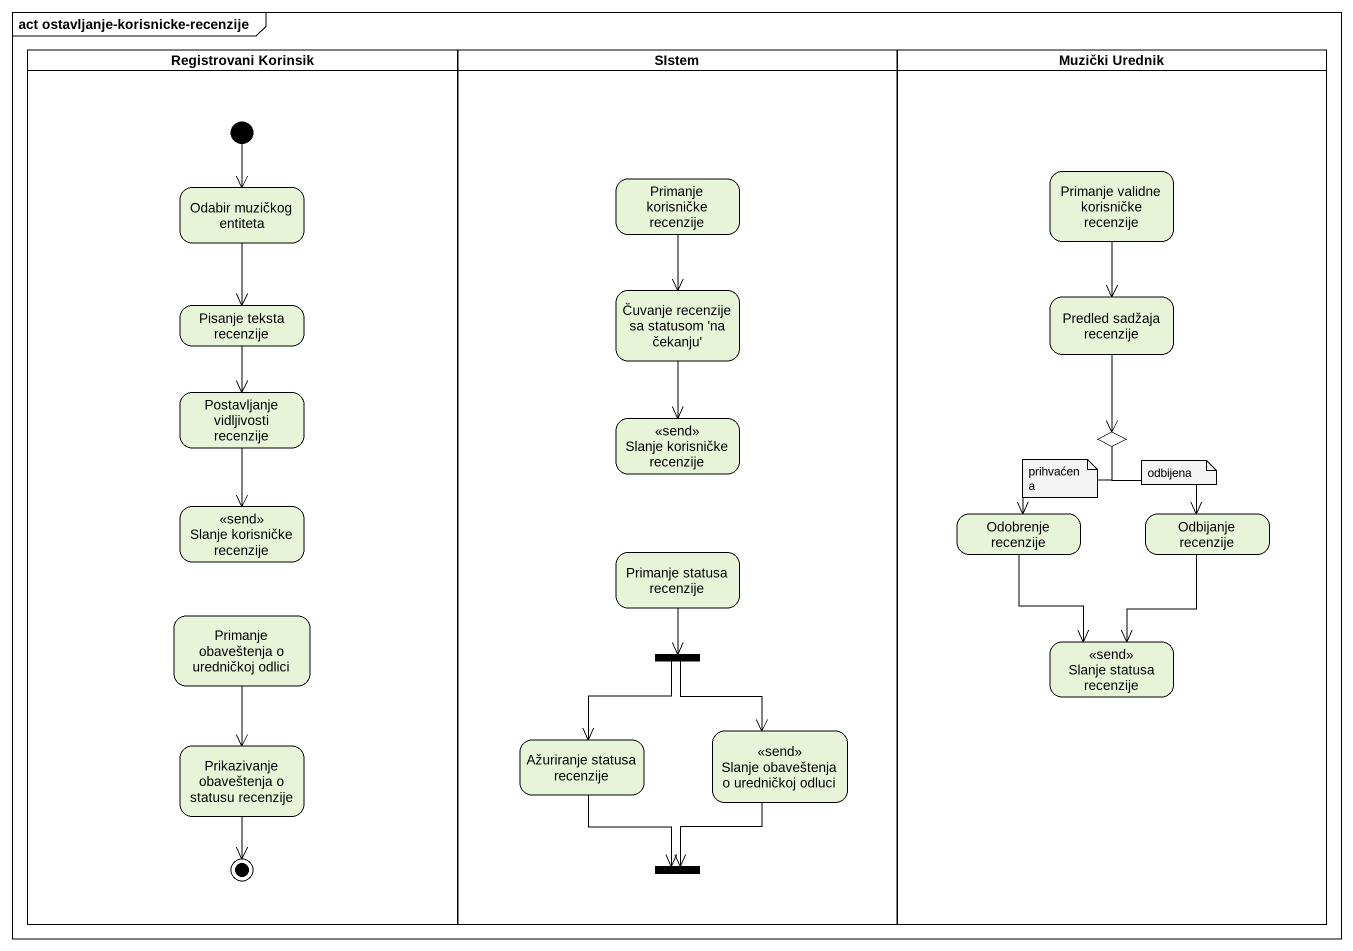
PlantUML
@startuml
mainframe act ostavljanje-korisnicke-recenzije
hide empty description
state "Registrovani Korinsik" as Registrovani_Korinsik <<partition>> {
  state "Odabir muzičkog entiteta" as Odabir_muzičkog_entiteta
  state "Pisanje teksta recenzije" as Pisanje_teksta_recenzije
  state "Postavljanje vidljivosti recenzije" as Postavljanje_vidljivosti
  state "Slanje korisničke recenzije" as Slanje_korisničke_recenzije_2 <<send>>
  state "Primanje obaveštenja o uredničkoj odlici" as Primanje_obaveštenja_o
  state "Prikazivanje obaveštenja o statusu recenzije" as Prikazivanje_obaveštenja_o
  [*] --> Odabir_muzičkog_entiteta
  Prikazivanje_obaveštenja_o --> [*]
}
state SIstem <<partition>> {
  state "Primanje korisničke recenzije" as Primanje_korisničke
  state "Čuvanje recenzije sa statusom 'na čekanju'" as Čuvanje_recenzije_sa
  state "Slanje korisničke recenzije" as Slanje_korisničke_recenzije <<send>>
  state "Primanje statusa recenzije" as Primanje_statusa_recenzije
  state fork1 <<fork>>
  state "Ažuriranje statusa recenzije" as Ažuriranje_statusa_recenzije
  state "Slanje obaveštenja o uredničkoj odluci" as Slanje_obaveštenja_o <<send>>
  state fork2 <<join>>
}
state "Muzički Urednik" as Muzički_Urednik <<partition>> {
  state "Primanje validne korisničke recenzije" as Primanje_validne_korisničke
  state "Predled sadžaja recenzije" as Predled_sadžaja_recenzije
  state choice1 <<choice>>
  state "Odobrenje recenzije" as Odobrenje_recenzije
  state "Odbijanje recenzije" as Odbijanje_recenzije
  state "Slanje statusa recenzije" as Slanje_statusa_recenzije <<send>>
}
Odabir_muzičkog_entiteta --> Pisanje_teksta_recenzije
Primanje_korisničke --> Čuvanje_recenzije_sa
Primanje_validne_korisničke --> Predled_sadžaja_recenzije
Pisanje_teksta_recenzije --> Postavljanje_vidljivosti
Čuvanje_recenzije_sa --> Slanje_korisničke_recenzije
Predled_sadžaja_recenzije --> choice1
Postavljanje_vidljivosti --> Slanje_korisničke_recenzije_2
choice1 --> Odobrenje_recenzije
choice1 --> Odbijanje_recenzije
Odobrenje_recenzije --> Slanje_statusa_recenzije
Odbijanje_recenzije --> Slanje_statusa_recenzije
Primanje_statusa_recenzije --> fork1
Primanje_obaveštenja_o --> Prikazivanje_obaveštenja_o
fork1 --> Ažuriranje_statusa_recenzije
fork1 --> Slanje_obaveštenja_o
Ažuriranje_statusa_recenzije --> fork2
Slanje_obaveštenja_o --> fork2
note as N1
  prihvaćena
end note
note as N2
  odbijena
end note
@enduml
